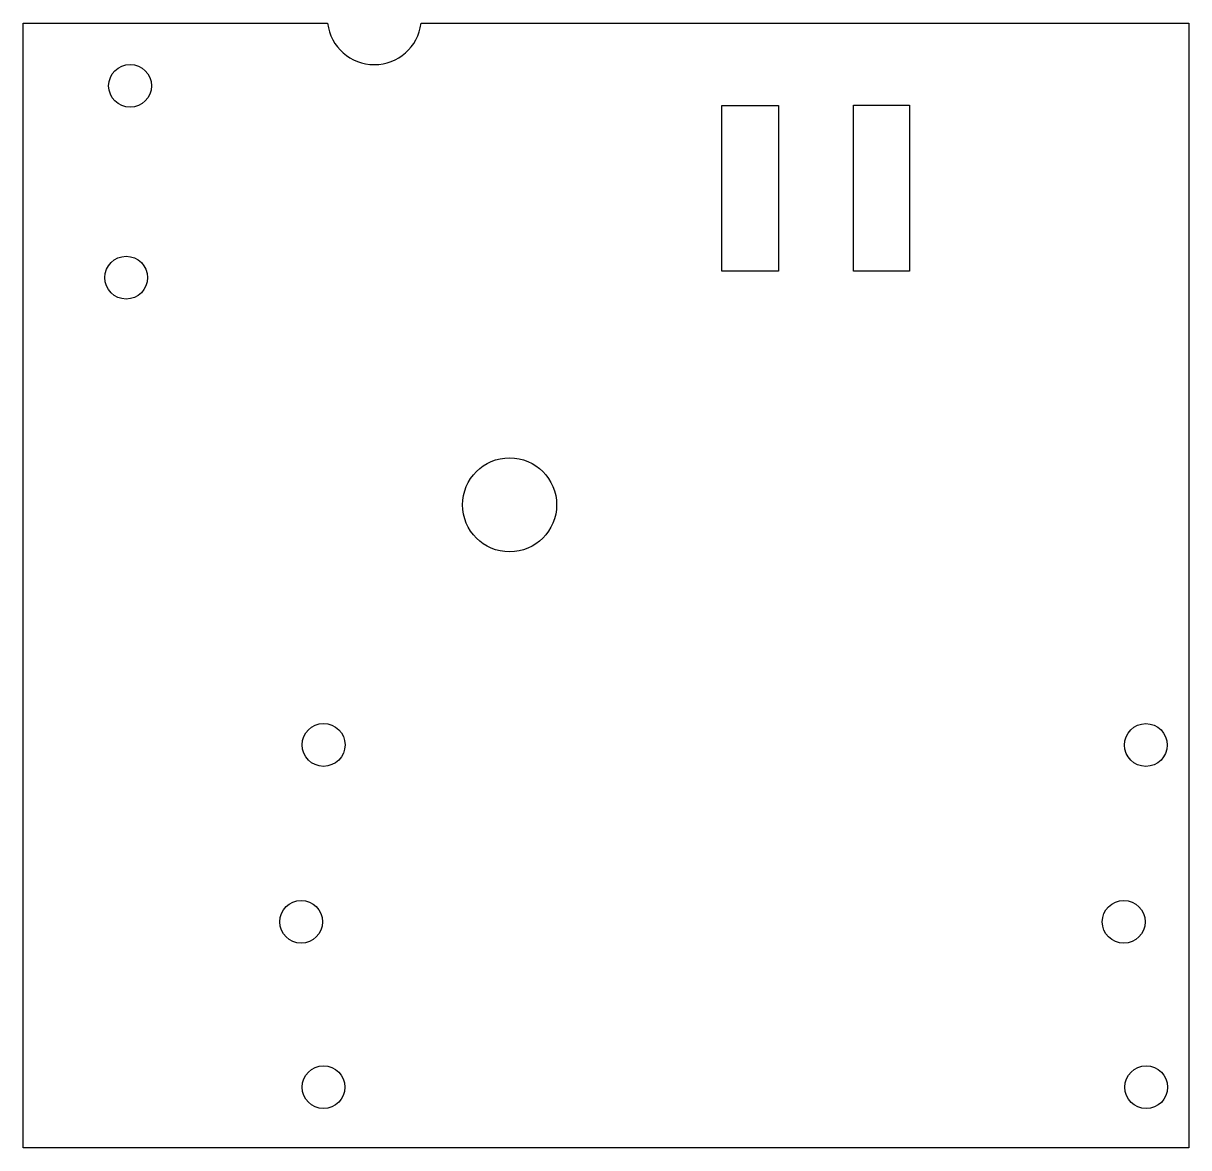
# Model space of a CAD drawing. Extents: x -107 to -18.4, y -158 to -72.6.
import ezdxf

# ---------------------------------------------------------------- set-up
doc = ezdxf.new("R2010")
doc.units = 0
doc.layers.get('0').update_dxf_attribs({"linetype": 'continuous'})

# ---------------------------------------------------------------- blocks, each defined once
blk = doc.blocks.new('BODY')
at = {"color": 0}
for p, q in [((-106.956, -158.045), (-106.956, -72.623)), ((-106.956, -72.623), (-83.829, -72.623)), ((-76.734, -72.623), (-18.403, -72.623)), ((-18.403, -72.623), (-18.403, -158.045)), ((-53.875, -78.86), (-49.575, -78.86)), ((-53.875, -91.454), (-53.875, -78.86)), ((-49.575, -78.86), (-49.575, -91.454)), ((-43.871, -78.853), (-39.617, -78.853)), ((-43.871, -91.456), (-43.871, -78.853)), ((-39.617, -78.853), (-39.617, -91.456)), ((-49.575, -91.454), (-53.875, -91.454)), ((-39.617, -91.456), (-43.871, -91.456)), ((-18.403, -158.045), (-106.956, -158.045))]:
    blk.add_line(p, q, dxfattribs=at)
for centre, radius in [((-98.843, -77.374), 1.627), ((-99.136, -91.947), 1.627), ((-70.002, -109.205), 3.574), ((-84.137, -127.446), 1.627), ((-21.655, -127.453), 1.627), ((-85.844, -140.881), 1.627), ((-23.34, -140.888), 1.627), ((-84.14, -153.448), 1.627), ((-21.63, -153.451), 1.627)]:
    blk.add_circle(centre, radius, dxfattribs=at)
blk.add_arc((-80.282, -72.191), 3.574, -173.05069, -6.94931, dxfattribs=at)

msp = doc.modelspace()

# ---------------------------------------------------------------- block references
at = {"color": 0}
msp.add_blockref('BODY', (0, 0), dxfattribs=at)

doc.saveas('drawing.dxf')
